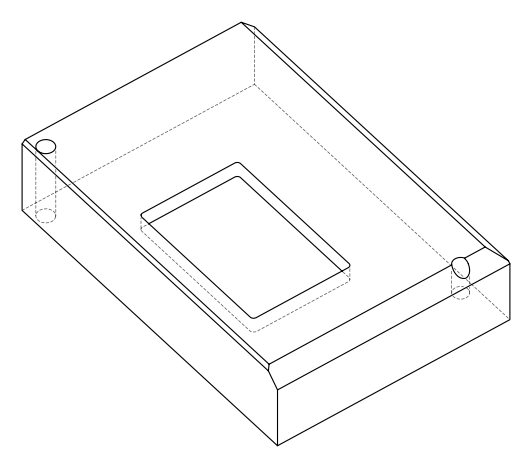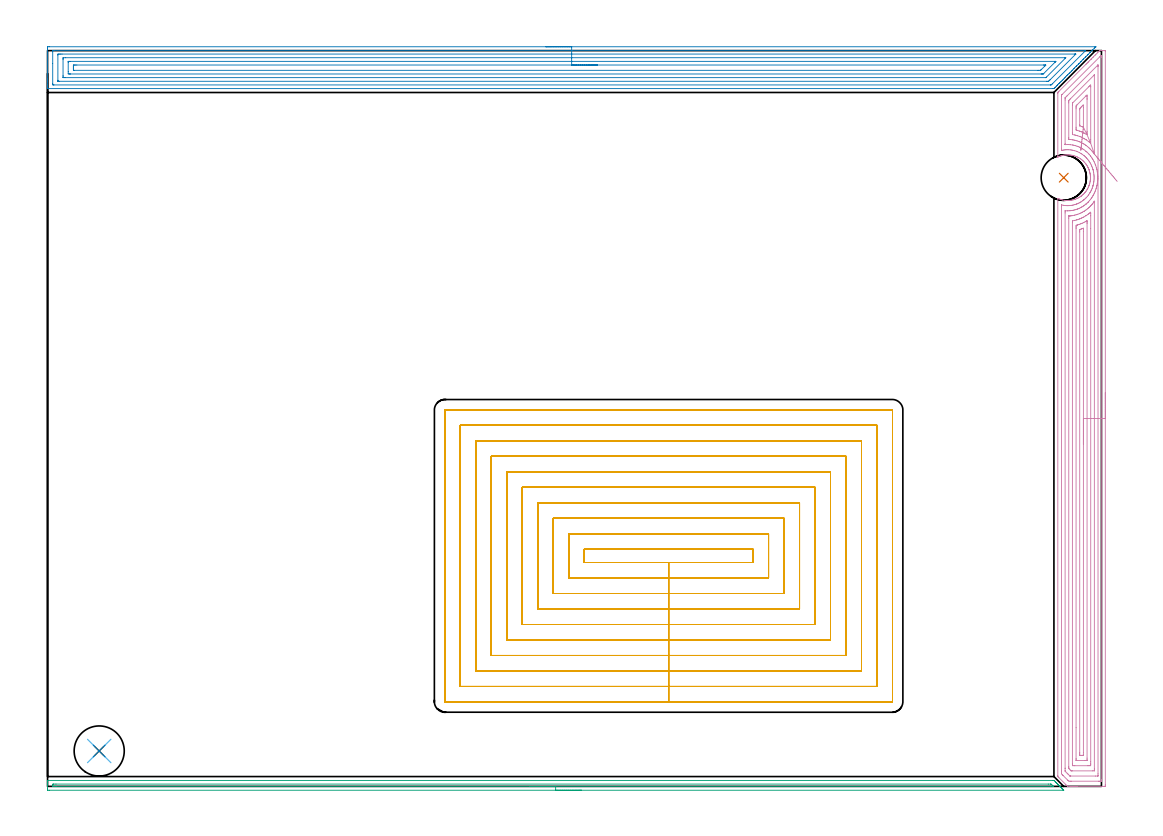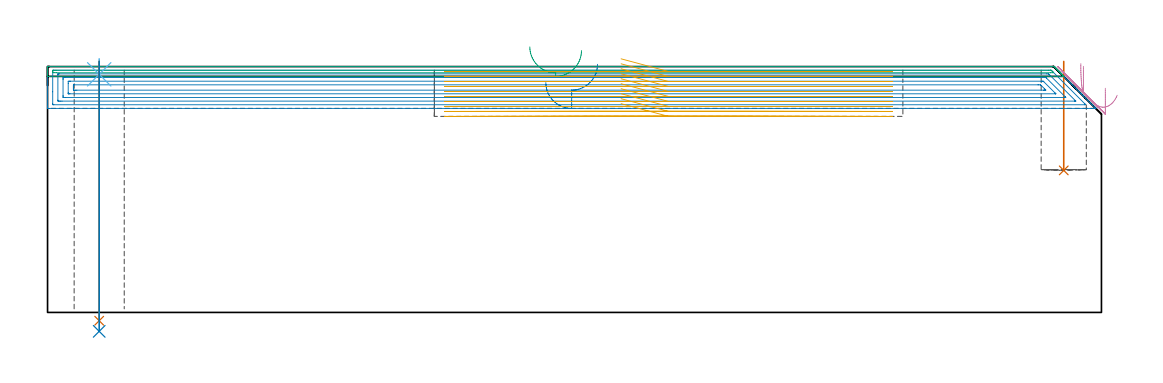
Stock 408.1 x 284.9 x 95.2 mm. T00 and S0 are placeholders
(PLAN: 8 operations, 5 tool changes, 115.8 min)
(1 INDEXABLE_INSERT_DRILL_BLIND_HOLE_FROM_SOLID | STEP1POCKET | NXT0302_006 | 0.17 min | 9605 mm3)
(2 AREA_MILL | FG_CHAMFER_SURFACE | UGT0205_001 | 19.41 min | 53518 mm3)
(3 AREA_MILL_1 | FG_CHAMFER_SURFACE_1 | UGT0205_001 | 6.42 min | 2856 mm3)
(4 AREA_MILL_2 | FG_CHAMFER_SURFACE_2 | UGT0205_001 | 15.56 min | 45507 mm3)
(5 MILL_RECTANGULAR_POCKET | POCKET_RECTANGULAR_STRAIGHT | NXT0201_009 | Follow Part, ap 2, ae 75% | 73.31 min | 423703 mm3)
(6 SPOT_DRILL | STEP1HOLE | NXT0321_9005460120000 | 0.05 min | 177 mm3)
(7 DRILL_THROUGH_HOLE_INTO_CENTER | STEP1HOLE | NXT0301_065 | 0.4 min | 6452 mm3)
(8 DRILL_TO_ENLARGE_THROUGH_HOLE | STEP1HOLE | UGT0301_261 | 0.42 min | 21475 mm3)
(TOOL NXT0302_006 | Index. Insert Drill 17.5mm [880-D1750L25-05] | D17.5 PA176 FL88 Z2)
(TOOL UGT0205_001 | Chamfer Mill 20 x 3 x 45 deg. | D20 FL50 Z2)
(TOOL NXT0201_009 | ENDMILL 8mm [2P460-0800-NA 1630] | D8 FL26 Z6)
(TOOL NXT0321_9005460120000 | NC Spot Drill, 142deg, 12mm, Carbide, Uncoated | D12 PA142 FL30 Z2)
(TOOL NXT0301_065 | Carbide Drill 9.4mm [860.1-0940-075A1-MM 2214] | D9.4 PA140 FL98 Z2)
(TOOL UGT0301_261 | Twist Drill 19.4 mm | D19.4 PA118 FL140 Z2)
(OP 1 INDEXABLE_INSERT_DRILL_BLIND_HOLE_FROM_SOLID)
G17 G21 G94 G90
T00 M6
G54
G17 G0 G90 X393.5 Y235.7 S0 M3
G43 Z105.2 H1
G94 G81 G98 Z55. F250. R97.2
G80
M5
M2
(OP 2 AREA_MILL)
G17 G21 G94 G90
T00 M6
G54
G17 G0 G90 X192.95 Y286.4 S1061 M3
G43 Z105.2 H0
Z89.
G94 G1 X192.988 Z88.128 F250.
X193.102 Z87.264
X193.291 Z86.412
X193.553 Z85.58
X193.887 Z84.774
X194.29 Z84.
X194.759 Z83.264
X195.29 Z82.572
X195.879 Z81.929
X196.522 Z81.34
X197.214 Z80.808
X197.95 Z80.34
X198.724 Z79.937
X199.53 Z79.603
X200.362 Z79.341
X201.214 Z79.152
X202.078 Z79.038
X202.95 Z79.
X405.651
X405.878 Y286.395 Z79.003
X405.882 Y286.394 Z79.005
X405.878 Y286.377 Z79.021
X405.553 Y286.053 Z79.347
X405.353 Y285.851 Z79.545
X404.687 Y285.187 Z80.213
X404.465 Y284.963 Z80.433
X403.805 Y284.305 Z81.095
X403.576 Y284.075 Z81.322
X402.931 Y283.431 Z81.969
X402.688 Y283.186 Z82.21
X402.057 Y282.557 Z82.842
X402.007 Y282.507 Z82.892
X401.8 Y282.298 Z83.098
X401.184 Y281.683 Z83.716
X401.114 Y281.613 Z83.786
X400.911 Y281.409 Z83.987
X400.31 Y280.809 Z84.59
X400.221 Y280.72 Z84.679
X400.023 Y280.521 Z84.875
X399.436 Y279.935 Z85.464
X399.327 Y279.827 Z85.572
X399.135 Y279.633 Z85.763
X398.562 Y279.061 Z86.338
X398.434 Y278.933 Z86.465
X398.246 Y278.744 Z86.652
X397.688 Y278.187 Z87.212
X397.358 Y277.856 Z87.54
X396.814 Y277.313 Z88.086
X396.469 Y276.967 Z88.429
X395.939 Y276.439 Z88.96
X395.581 Y276.079 Z89.317
X395.065 Y275.565 Z89.835
X394.692 Y275.191 Z90.206
X394.191 Y274.691 Z90.709
X393.804 Y274.302 Z91.094
X393.317 Y273.817 Z91.583
X392.916 Y273.414 Z91.983
X392.443 Y272.943 Z92.457
X392.027 Y272.525 Z92.871
X391.883 Y272.383 Z93.016
X391.585 Y272.085 Z93.315
X391.139 Y271.637 Z93.759
X390.99 Y271.489 Z93.91
X390.695 Y271.195 Z94.205
X390.25 Y270.749 Z94.648
X390.097 Y270.596 Z94.803
X389.77 Y270.27 Z95.129
X389.722 Y270.224 Z95.175
X389.7 Y270.207 Z95.193
X389.203 Y270.2 Z95.2
X0.171
X0.064 Y270.204 Z95.19
X0.005 Y270.235 Z95.156
X0.003 Y270.239 Z95.152
X0. Y270.619 Z94.78
Y270.958 Z94.441
Y271.637 Z93.758
Y272.865 Z92.532
Y273.414 Z91.981
Y274.028 Z91.368
Y285.577 Z79.82
X0.002 Y285.851 Z79.546
X0.008 Y286.392 Z79.006
X0.072 Y286.394 Z79.003
X0.617 Y286.4 Z79.
X202.95
Y284.986 Z80.414
X401.687 Y284.985 Z80.415
X401.71 Y284.984 Z80.416
X402.001 Y284.963 Z80.437
X401.86 Y284.813 Z80.587
X401.71 Y284.659 Z80.741
X389.203 Y272.153 Z93.247
X388.943 Y271.896 Z93.504
X388.675 Y271.637 Z93.763
X388.332 Y271.615 Z93.785
X388.31
X2.427
X2.404
X2.01 Y271.637 Z93.763
X2.001 Y272.037 Z93.363
X2. Y279.955 Z85.445
X2.001 Y284.475 Z80.925
X2.01 Y284.963 Z80.437
X2.382 Y284.985 Z80.415
X2.404
X202.95 Y284.986 Z80.414
Y283.572 Z81.828
X397.749 Y283.571 Z81.829
X397.904 Y283.569 Z81.831
X398.136 Y283.565 Z81.835
X398.147 Y283.555 Z81.845
X398.146 Y283.549 Z81.851
X398.136 Y283.536 Z81.864
X388.162 Y273.561 Z91.839
X388.013 Y273.414 Z91.986
X387.711 Y273.122 Z92.278
X387.606 Y273.035 Z92.365
X387.417 Y273.032 Z92.368
X386.91 Y273.029 Z92.371
X4.578
X4.191 Y273.03 Z92.37
X4.062 Y273.032 Z92.368
X4.023 Y273.035 Z92.365
X4.01 Y273.099 Z92.301
X4.004 Y273.224 Z92.176
X4.001 Y273.414 Z91.986
Y283.186 Z82.214
X4.002 Y283.374 Z82.026
X4.01 Y283.558 Z81.842
X4.191 Y283.564 Z81.836
X4.698 Y283.57 Z81.83
X5.084 Y283.571 Z81.829
X5.59 Y283.572 Z81.828
X202.95
Y282.157 Z83.243
X393.812
X394.23 Y282.152 Z83.248
X394.29 Y282.15 Z83.25
X394.26 Y282.116 Z83.284
X394.201 Y282.052 Z83.348
X394.129 Y281.978 Z83.422
X394.061 Y281.909 Z83.491
X386.797 Y274.646 Z90.754
X386.686 Y274.537 Z90.863
X386.61 Y274.466 Z90.934
X386.588 Y274.449 Z90.951
X386.57 Y274.447 Z90.953
X386.523 Y274.444 Z90.956
X386.382 Y274.443 Z90.957
X6.729
X6.086 Y274.448 Z90.952
X6.016 Y274.449 Z90.951
X6.01 Y274.541 Z90.859
X6.004 Y274.75 Z90.65
X6. Y275.168 Z90.232
Y281.409 Z83.991
X6.005 Y281.842 Z83.558
X6.01 Y282.058 Z83.342
X6.02 Y282.151 Z83.249
X6.123 Y282.153 Z83.247
X6.87 Y282.157 Z83.243
X7.012
X202.95
Y280.743 Z84.657
X390.32
X390.384 Y280.742 Z84.658
X390.422 Y280.74 Z84.66
X390.428 Y280.739 Z84.661
X390.404 Y280.711 Z84.689
X390.284 Y280.584 Z84.816
X390.223 Y280.521 Z84.879
X390.16 Y280.458 Z84.942
X385.78 Y276.079 Z89.321
X385.705 Y276.005 Z89.395
X385.63 Y275.935 Z89.465
X385.542 Y275.864 Z89.536
X385.462 Y275.862 Z89.538
X385.295 Y275.859 Z89.541
X384.96 Y275.857 Z89.543
X384.737
X8.88
X8.657 Y275.858 Z89.542
X8.434 Y275.861 Z89.539
X8.01 Y275.868 Z89.532
X8.007 Y276.079 Z89.321
X8.001 Y276.732 Z88.668
X8. Y280.286 Z85.114
X8.002 Y280.521 Z84.879
X8.006 Y280.684 Z84.716
X8.01 Y280.724 Z84.676
X8.015 Y280.736 Z84.664
X8.062 Y280.738 Z84.662
X8.21 Y280.741 Z84.659
X8.434 Y280.743 Z84.657
X8.657
X202.95
Y279.329 Z86.071
X385.63
X385.936 Y279.328 Z86.072
X386.245 Y279.325 Z86.075
X386.523 Y279.322 Z86.078
X386.53 Y279.29 Z86.11
X386.523 Y279.275 Z86.125
X386.259 Y279.007 Z86.393
X385.997 Y278.744 Z86.656
X384.923 Y277.671 Z87.729
X384.737 Y277.487 Z87.913
X384.556 Y277.316 Z88.084
X384.503 Y277.278 Z88.122
X384.426 Y277.276 Z88.124
X383.843 Y277.272 Z88.128
X383.538 Y277.271 Z88.129
X10.444 Y277.272 Z88.128
X10.137 Y277.273 Z88.127
X10.056 Y277.275 Z88.125
X10.021 Y277.278 Z88.122
X10.01 Y277.292 Z88.108
X10.004 Y277.405 Z87.995
X10.001 Y277.856 Z87.544
X10. Y278.297 Z87.103
X10.002 Y278.744 Z86.656
X10.005 Y279.18 Z86.22
X10.013 Y279.322 Z86.078
X10.15 Y279.324 Z86.076
X10.444 Y279.327 Z86.073
X10.749 Y279.329 Z86.071
X11.337
X202.95
X203.822 Z86.109
X204.687 Z86.223
X205.538 Z86.412
X206.37 Z86.674
X207.176 Z87.008
X207.95 Z87.411
X208.686 Z87.88
X209.378 Z88.411
X210.021 Z89.
X210.61 Z89.643
X211.142 Z90.335
X211.61 Z91.071
X212.013 Z91.845
X212.347 Z92.651
X212.609 Z93.483
X212.798 Z94.335
X212.912 Z95.2
X212.95 Z96.071
G0 Z105.2
M5
M2
(OP 3 AREA_MILL_1)
G17 G21 G94 G90
T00 M6
G54
G17 G0 G90 X206.75 Y-1.5 S1061 M3
G43 Z105.2 H0
Z101.4
G94 G1 X206.712 Z100.528 F250.
X206.598 Z99.664
X206.409 Z98.812
X206.147 Z97.98
X205.813 Z97.174
X205.41 Z96.4
X204.942 Z95.664
X204.411 Z94.972
X203.821 Z94.329
X203.178 Z93.74
X202.486 Z93.209
X201.75 Z92.74
X200.976 Z92.337
X200.17 Z92.003
X199.338 Z91.741
X198.487 Z91.552
X197.622 Z91.438
X196.75 Z91.4
X0.621 Y-1.499 Z91.401
X0.06 Y-1.493 Z91.403
X0.008 Y-1.491 Z91.405
X0. Y-0.934 Z91.96
Y0.499 Z93.395
Y0.845 Z93.74
Y1.537 Z94.436
Y1.86 Z94.76
X0.008 Y2.255 Z95.147
X0.01 Y2.297 Z95.188
X0.174 Y2.3 Z95.2
X389.305
X389.704 Y2.294 Z95.192
X389.773 Y2.227 Z95.126
X389.822 Y2.179 Z95.077
X390.199 Y1.802 Z94.7
X390.267 Y1.734 Z94.631
X390.332 Y1.668 Z94.567
X390.497 Y1.504 Z94.403
X390.564 Y1.438 Z94.334
X390.628 Y1.373 Z94.272
X390.795 Y1.206 Z94.105
X390.86 Y1.141 Z94.038
X390.923 Y1.077 Z93.976
X391.092 Y0.908 Z93.807
X391.157 Y0.845 Z93.741
X391.218 Y0.782 Z93.681
X391.39 Y0.61 Z93.509
X391.453 Y0.548 Z93.445
X391.514 Y0.487 Z93.386
X391.688 Y0.312 Z93.211
X391.75 Y0.252 Z93.148
X391.809 Y0.192 Z93.091
X391.986 Y0.014 Z92.913
X392.046 Y-0.045 Z92.852
X392.104 Y-0.104 Z92.795
X392.284 Y-0.283 Z92.616
X392.343 Y-0.341 Z92.555
X392.399 Y-0.399 Z92.5
X392.582 Y-0.581 Z92.318
X392.639 Y-0.638 Z92.259
X392.695 Y-0.694 Z92.205
X392.88 Y-0.879 Z92.02
X392.936 Y-0.934 Z91.962
X393.096 Y-1.096 Z91.803
X393.177 Y-1.177 Z91.723
X393.38 Y-1.379 Z91.519
X393.475 Y-1.478 Z91.42
X393.483 Y-1.494 Z91.403
X393.475 Y-1.499 Z91.399
X393.258 Y-1.5 Z91.4
X196.75
Y-0.086 Z92.814
X3.342
X2.446 Y-0.083 Z92.817
X2.408 Y-0.081 Z92.819
X2.01 Y-0.045 Z92.855
X2.005 Y0.356 Z93.256
X2.01 Y0.845 Z93.745
X2.371 Y0.881 Z93.781
X2.408 Y0.883 Z93.783
X3.26 Y0.886 Z93.786
X387.518
X388.374 Y0.882 Z93.782
X388.412 Y0.88 Z93.78
X388.693 Y0.845 Z93.745
X389.305 Y0.239 Z93.139
X389.583 Y-0.045 Z92.855
X389.34 Y-0.08 Z92.82
X389.305 Y-0.082 Z92.818
X388.453 Y-0.086 Z92.814
X388.412
X196.75
X195.879 Z92.852
X195.014 Z92.966
X194.162 Z93.155
X193.33 Z93.417
X192.524 Z93.751
X191.75 Z94.154
X191.014 Z94.623
X190.322 Z95.154
X189.679 Z95.743
X189.09 Z96.386
X188.559 Z97.078
X188.09 Z97.814
X187.687 Z98.588
X187.353 Z99.394
X187.091 Z100.226
X186.902 Z101.078
X186.788 Z101.943
X186.75 Z102.814
G0 Z105.2
M5
M2
(OP 4 AREA_MILL_2)
G17 G21 G94 G90
T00 M6
G54
G17 G0 G90 X409.6 Y152.45 S1061 M3
G43 Z105.2 H0
Z86.8
G94 G1 Y152.412 Z85.928 F250.
Y152.298 Z85.064
Y152.109 Z84.212
Y151.847 Z83.38
Y151.513 Z82.574
Y151.11 Z81.8
Y150.642 Z81.064
Y150.11 Z80.372
Y149.521 Z79.729
Y148.878 Z79.14
Y148.186 Z78.608
Y147.45 Z78.14
Y146.676 Z77.737
Y145.87 Z77.403
Y145.038 Z77.141
Y144.186 Z76.952
Y143.322 Z76.838
Y142.45 Z76.8
X409.599 Y0.601 Z76.801
X409.596 Y0.186 Z76.802
X409.592 Y0.01 Z76.806
X409.187 Y0.005 Z77.21
X408.595 Y0. Z77.802
X398.643 Z87.752
X398.069 Z88.328
X397.764 Z88.633
X397.19 Z89.206
X396.885 Z89.51
X396.275 Z90.124
X396.006 Z90.393
X395.001 Z91.397
X394.993 Y0.006 Z91.405
X394.666 Y0.334 Z91.734
X394.249 Y0.749 Z92.147
X391.595 Y3.405 Z94.804
X391.516 Y3.484 Z94.884
X391.257 Y3.743 Z95.142
X391.207 Y3.799 Z95.192
X391.2 Y4.169 Z95.2
Y227.649
X391.205 Y227.694 Z95.193
X391.258 Y227.68 Z95.141
X391.752 Y227.476 Z94.648
X392.201 Y227.313 Z94.199
X392.646 Y227.177 Z93.754
X393.095 Y227.067 Z93.305
X393.716 Y226.946 Z92.684
X393.988 Y226.913 Z92.412
X394.434 Y226.875 Z91.966
X394.881 Y226.858 Z91.519
X395.328 Y226.864 Z91.072
X395.774 Y226.893 Z90.626
X396.284 Y226.946 Z90.116
X396.667 Y227.016 Z89.733
X397.115 Y227.115 Z89.285
X397.437 Y227.203 Z88.963
X397.56 Y227.236 Z88.84
X398.008 Y227.385 Z88.39
X398.452 Y227.562 Z87.945
X398.643 Y227.649 Z87.753
X399.061 Y227.84 Z87.337
X399.346 Y227.998 Z87.053
X399.796 Y228.274 Z86.6
X399.961 Y228.386 Z86.434
X400.174 Y228.529 Z86.226
X400.24 Y228.573 Z86.16
X400.4 Y228.694 Z85.999
X400.454 Y228.734 Z85.945
X400.797 Y229.023 Z85.6
X401.133 Y229.326 Z85.267
X401.434 Y229.628 Z84.965
X401.656 Y229.879 Z84.743
X401.736 Y229.97 Z84.663
X402.026 Y230.323 Z84.374
X402.173 Y230.523 Z84.227
X402.338 Y230.771 Z84.061
X402.466 Y230.965 Z83.933
X402.618 Y231.217 Z83.781
X402.739 Y231.417 Z83.661
X402.919 Y231.756 Z83.48
X403.166 Y232.311 Z83.232
X403.258 Y232.555 Z83.136
X403.329 Y232.734 Z83.07
X403.337 Y232.756 Z83.062
X403.36 Y232.826 Z83.039
X403.415 Y233.001 Z82.978
X403.483 Y233.205 Z82.913
X403.548 Y233.445 Z82.852
X403.603 Y233.651 Z82.797
X403.697 Y234.099 Z82.7
X403.735 Y234.34 Z82.659
X403.76 Y234.493 Z82.636
X403.794 Y234.75 Z82.604
X403.811 Y234.888 Z82.587
X403.818 Y234.993 Z82.579
X403.824 Y235.197 Z82.566
X403.826 Y235.232 Z82.564
X403.836 Y235.44 Z82.557
X403.837 Y235.456
X403.834 Y235.612 Z82.55
X403.835 Y235.693 Z82.553
Y235.765 Z82.554
Y235.887
X403.83 Y235.986 Z82.556
X403.827 Y236.076 Z82.562
X403.824 Y236.124 Z82.564
X403.822 Y236.166 Z82.565
X403.814 Y236.443 Z82.583
X403.811 Y236.511 Z82.586
X403.79 Y236.687 Z82.608
X403.778 Y236.782 Z82.62
X403.739 Y237.016 Z82.654
X403.708 Y237.23 Z82.69
X403.696 Y237.293 Z82.703
X403.619 Y237.676 Z82.78
X403.504 Y238.124 Z82.895
X403.365 Y238.57 Z83.033
X403.329 Y238.664 Z83.069
X403.276 Y238.8 Z83.118
X403.207 Y238.987 Z83.191
X403.194 Y239.019 Z83.203
X403.096 Y239.246 Z83.299
X403.036 Y239.389 Z83.361
X403.005 Y239.464 Z83.394
X402.919 Y239.646 Z83.481
X402.894 Y239.692 Z83.506
X402.725 Y240.005 Z83.674
X402.647 Y240.138 Z83.751
X402.519 Y240.358 Z83.879
X402.279 Y240.722 Z84.12
X402.157 Y240.892 Z84.241
X402.026 Y241.078 Z84.373
X401.887 Y241.252 Z84.513
X401.518 Y241.672 Z84.882
X401.28 Y241.923 Z85.12
X401.132 Y242.077 Z85.267
X401.059 Y242.146 Z85.34
X400.655 Y242.495 Z85.744
X400.4 Y242.698 Z85.998
X400.24 Y242.826 Z86.16
X399.939 Y243.041 Z86.46
X399.346 Y243.397 Z87.053
X398.902 Y243.634 Z87.495
X398.643 Y243.754 Z87.753
X398.452 Y243.844 Z87.945
X398.234 Y243.935 Z88.164
X397.56 Y244.16 Z88.84
X397.115 Y244.285 Z89.285
X396.667 Y244.383 Z89.733
X396.221 Y244.457 Z90.179
X395.774 Y244.508 Z90.626
X395.328 Y244.536 Z91.072
X394.881 Y244.542 Z91.519
X394.434 Y244.525 Z91.966
X393.988 Y244.486 Z92.412
X393.54 Y244.422 Z92.86
X393.095 Y244.335 Z93.305
X392.646 Y244.223 Z93.754
X392.201 Y244.087 Z94.199
X391.766 Y243.935 Z94.634
X391.228 Y243.707 Z95.172
X391.211 Y243.701 Z95.188
X391.204 Y243.703 Z95.196
X391.2 Y243.707 Z95.2
Y268.24
X391.199 Y268.695 Z95.184
X391.351 Y268.853 Z95.045
X391.513 Y269.014 Z94.885
X391.613 Y269.113 Z94.787
X402.157 Y279.659 Z84.239
X402.487 Y279.987 Z83.913
X402.717 Y280.217 Z83.683
X402.932 Y280.433 Z83.466
X403.036 Y280.538 Z83.36
X403.475 Y280.976 Z82.924
X403.915 Y281.417 Z82.481
X404.122 Y281.623 Z82.277
X404.168 Y281.668 Z82.232
X404.794 Y282.295 Z81.603
X405.009 Y282.509 Z81.391
X405.672 Y283.174 Z80.724
X405.85 Y283.35 Z80.55
X405.907 Y283.407 Z80.493
X406.551 Y284.052 Z79.846
X406.69 Y284.19 Z79.709
X407.055 Y284.555 Z79.345
X407.247 Y284.745 Z79.153
X407.401 Y284.89 Z78.998
X407.43 Y284.893 Z78.969
X408.04 Y284.9 Z78.359
X408.577 Z77.823
X409.187 Z77.208
X409.492 Z76.905
X409.591 Y284.897 Z76.805
X409.597 Y284.745 Z76.803
X409.6 Y284.535 Z76.8
Y142.45
X408.186 Z78.214
X408.185 Y2.511 Z78.215
X408.184 Y2.385 Z78.216
X408.179 Y2.011 Z78.221
X407.806 Y2.003 Z78.594
X407.43 Y2.001 Z78.97
X406.93 Y2. Z79.47
X396.385 Y2.001 Z90.015
X396.006 Y2.004 Z90.394
X395.497 Y2.01 Z90.903
X395.128 Y2.33 Z91.272
X395.067 Y2.385 Z91.333
X393.28 Y4.169 Z93.12
X393.187 Y4.264 Z93.213
X392.993 Y4.462 Z93.407
X392.621 Y4.847 Z93.779
X392.618 Y4.934 Z93.782
X392.616 Y5.062 Z93.784
X392.614 Y5.829 Z93.786
Y5.954
X392.615 Y224.526 Z93.785
X392.617 Y224.91 Z93.783
X392.62 Y225.101 Z93.78
X392.621 Y225.139 Z93.779
X392.68 Y225.13 Z93.72
X392.794 Y225.112 Z93.606
X393.37 Y225.005 Z93.03
X393.85 Y224.932 Z92.55
X394.249 Y224.897 Z92.151
X394.789 Y224.87 Z91.611
X395.128 Y224.871 Z91.272
X395.646 Y224.892 Z90.754
X396.006 Y224.921 Z90.394
X396.448 Y224.97 Z89.952
X396.885 Y225.05 Z89.515
X397.184 Y225.115 Z89.216
X397.764 Y225.261 Z88.636
X397.885 Y225.295 Z88.515
X398.27 Y225.418 Z88.13
X398.541 Y225.522 Z87.859
X398.643 Y225.564 Z87.757
X399.155 Y225.791 Z87.245
X399.521 Y225.959 Z86.879
X399.746 Y226.082 Z86.654
X400.148 Y226.31 Z86.252
X400.304 Y226.408 Z86.096
X400.4 Y226.471 Z86.
X400.83 Y226.766 Z85.57
X401.279 Y227.105 Z85.121
X401.333 Y227.148 Z85.067
X401.398 Y227.203 Z85.002
X401.799 Y227.566 Z84.601
X402.157 Y227.908 Z84.243
X402.25 Y228.001 Z84.15
X402.338 Y228.095 Z84.062
X402.664 Y228.473 Z83.736
X403.036 Y228.925 Z83.364
X403.063 Y228.96 Z83.337
X403.082 Y228.987 Z83.318
X403.418 Y229.491 Z82.982
X403.667 Y229.879 Z82.733
X403.726 Y229.975 Z82.674
X403.761 Y230.035 Z82.639
X403.915 Y230.311 Z82.485
X404.071 Y230.613 Z82.329
X404.145 Y230.771 Z82.255
X404.346 Y231.225 Z82.054
X404.524 Y231.663 Z81.876
X404.568 Y231.778 Z81.832
X404.598 Y231.862 Z81.802
X404.794 Y232.452 Z81.606
X404.816 Y232.532 Z81.584
X404.822 Y232.555 Z81.578
X404.987 Y233.251 Z81.413
X405.029 Y233.447 Z81.371
X405.127 Y234.002 Z81.273
X405.172 Y234.34 Z81.228
X405.22 Y234.799 Z81.18
X405.24 Y235.232 Z81.16
X405.249 Y235.661 Z81.151
X405.241 Y236.124 Z81.159
X405.219 Y236.584 Z81.181
X405.178 Y237.016 Z81.222
X405.092 Y237.605 Z81.308
X405.036 Y237.908 Z81.364
X404.965 Y238.261 Z81.435
X404.849 Y238.744 Z81.551
X404.834 Y238.8 Z81.566
X404.794 Y238.941 Z81.606
X404.608 Y239.506 Z81.792
X404.539 Y239.692 Z81.861
X404.374 Y240.119 Z82.026
X404.169 Y240.585 Z82.231
X403.915 Y241.082 Z82.485
X403.692 Y241.477 Z82.708
X403.309 Y242.092 Z83.091
X403.111 Y242.369 Z83.289
X403.036 Y242.467 Z83.364
X402.684 Y242.9 Z83.716
X402.367 Y243.261 Z84.033
X402.157 Y243.481 Z84.243
X401.828 Y243.814 Z84.572
X401.443 Y244.153 Z84.957
X401.279 Y244.285 Z85.121
X400.713 Y244.727 Z85.687
X400.4 Y244.929 Z86.
X400.215 Y245.045 Z86.185
X399.521 Y245.431 Z86.879
X398.793 Y245.785 Z87.607
X398.643 Y245.843 Z87.757
X398.389 Y245.937 Z88.011
X397.764 Y246.132 Z88.636
X397.493 Y246.213 Z88.907
X396.885 Y246.349 Z89.515
X396.48 Y246.418 Z89.92
X396.006 Y246.478 Z90.394
X395.43 Y246.522 Z90.97
X395.128 Y246.529 Z91.272
X394.553 Y246.521 Z91.847
X394.249 Y246.503 Z92.151
X393.743 Y246.451 Z92.657
X393.37 Y246.398 Z93.03
X392.986 Y246.328 Z93.414
X392.66 Y246.265 Z93.74
X392.627 Y246.259 Z93.773
X392.621 Y246.305 Z93.779
X392.618 Y246.438 Z93.782
X392.615 Y246.704 Z93.785
X392.614 Y267.349 Z93.786
X392.616 Y267.54 Z93.784
X392.619 Y267.636 Z93.781
X392.621 Y267.656 Z93.779
X392.632 Y267.672 Z93.768
X392.661 Y267.706 Z93.739
X392.839 Y267.888 Z93.561
X407.464 Y282.515 Z78.936
X407.716 Y282.762 Z78.684
X407.804 Y282.846 Z78.596
X407.847 Y282.886 Z78.553
X407.934 Y282.894 Z78.466
X408.109 Y282.898 Z78.291
X408.136 Y282.897 Z78.264
X408.164 Y282.892 Z78.236
X408.179 Y282.887 Z78.221
X408.18 Y282.866 Z78.22
X408.185 Y282.64 Z78.215
X408.186 Y282.515 Z78.214
Y282.417
Y142.45
X406.772 Z79.628
X406.771 Y4.838 Z79.629
X406.769 Y4.169 Z79.631
X406.767 Y4.058 Z79.633
X406.764 Y4.011 Z79.636
X406.713 Y4.005 Z79.687
X406.551 Y4.002 Z79.849
X405.839 Y4. Z80.561
X396.173 Z90.227
X396.006 Y4.003 Z90.394
X395.951 Y4.006 Z90.449
X395.908 Y4.01 Z90.492
X395.873 Y4.039 Z90.527
X395.733 Y4.169 Z90.667
X395.128 Y4.772 Z91.272
X394.838 Y5.062 Z91.562
X394.249 Y5.656 Z92.151
X394.103 Y5.809 Z92.297
X394.035 Y5.884 Z92.365
X394.033 Y5.954 Z92.367
X394.031 Y6.176 Z92.369
X394.029 Y6.846 Z92.371
X394.028 Y7.07 Z92.372
X394.029 Y222.073 Z92.371
X394.034 Y222.742 Z92.366
X394.035 Y222.852 Z92.365
X394.045 Y222.892 Z92.355
X394.1 Y222.894 Z92.3
X394.249 Y222.889 Z92.151
X395.006 Y222.865 Z91.394
X395.128 Y222.868 Z91.272
X395.85 Y222.901 Z90.55
X396.006 Y222.915 Z90.394
X396.642 Y222.988 Z89.758
X396.885 Y223.033 Z89.515
X397.378 Y223.134 Z89.022
X397.764 Y223.231 Z88.636
X398.079 Y223.315 Z88.321
X398.643 Y223.494 Z87.757
X398.746 Y223.529 Z87.654
X399.023 Y223.634 Z87.377
X399.372 Y223.785 Z87.028
X399.521 Y223.853 Z86.879
X399.976 Y224.065 Z86.424
X400.4 Y224.297 Z86.
X400.545 Y224.379 Z85.855
X400.791 Y224.526 Z85.609
X401.088 Y224.72 Z85.312
X401.279 Y224.851 Z85.121
X401.606 Y225.086 Z84.794
X402.043 Y225.418 Z84.357
X402.106 Y225.471 Z84.294
X402.157 Y225.516 Z84.243
X402.571 Y225.891 Z83.829
X403.015 Y226.31 Z83.385
X403.026 Y226.321 Z83.374
X403.036 Y226.332 Z83.364
X403.442 Y226.791 Z82.958
X403.793 Y227.203 Z82.607
X403.848 Y227.271 Z82.552
X403.915 Y227.359 Z82.485
X404.22 Y227.785 Z82.18
X404.432 Y228.095 Z81.968
X404.575 Y228.316 Z81.825
X404.794 Y228.667 Z81.606
X404.911 Y228.868 Z81.489
X404.977 Y228.987 Z81.423
X405.22 Y229.446 Z81.18
X405.42 Y229.879 Z80.98
X405.498 Y230.056 Z80.902
X405.672 Y230.466 Z80.728
X405.758 Y230.684 Z80.642
X405.789 Y230.771 Z80.611
X405.984 Y231.346 Z80.416
X406.087 Y231.663 Z80.313
X406.185 Y232.035 Z80.215
X406.314 Y232.555 Z80.086
X406.358 Y232.751 Z80.042
X406.492 Y233.447 Z79.908
X406.5 Y233.499 Z79.9
X406.551 Y233.837 Z79.849
X406.602 Y234.288 Z79.798
X406.607 Y234.34 Z79.793
X406.631 Y234.674 Z79.769
X406.656 Y235.125 Z79.744
X406.659 Y235.232 Z79.741
X406.662 Y235.496 Z79.738
X406.661 Y236.012 Z79.739
X406.658 Y236.124 Z79.742
X406.64 Y236.497 Z79.76
X406.615 Y236.951 Z79.785
X406.609 Y237.016 Z79.791
X406.551 Y237.55 Z79.849
X406.498 Y237.908 Z79.902
X406.487 Y237.973 Z79.913
X406.326 Y238.8 Z80.074
X406.256 Y239.1 Z80.144
X406.098 Y239.692 Z80.302
X405.886 Y240.367 Z80.514
X405.806 Y240.585 Z80.594
X405.672 Y240.931 Z80.728
X405.44 Y241.477 Z80.96
X405.236 Y241.92 Z81.164
X404.998 Y242.369 Z81.402
X404.794 Y242.731 Z81.606
X404.459 Y243.261 Z81.941
X404.241 Y243.59 Z82.159
X403.915 Y244.038 Z82.485
X403.825 Y244.153 Z82.575
X403.304 Y244.773 Z83.096
X403.05 Y245.045 Z83.35
X403.036 Y245.059 Z83.364
X402.508 Y245.582 Z83.892
X402.157 Y245.882 Z84.243
X402.09 Y245.937 Z84.31
X401.279 Y246.552 Z85.121
X400.854 Y246.829 Z85.546
X400.4 Y247.087 Z86.
X399.842 Y247.396 Z86.558
X399.521 Y247.547 Z86.879
X399.144 Y247.722 Z87.256
X398.643 Y247.898 Z87.757
X398.109 Y248.072 Z88.291
X397.764 Y248.171 Z88.636
X397.184 Y248.31 Z89.216
X396.885 Y248.364 Z89.515
X396.144 Y248.474 Z90.256
X396.006 Y248.485 Z90.394
X395.205 Y248.535 Z91.195
X395.128 Y248.537 Z91.272
X395.052 Y248.536 Z91.348
X394.249 Y248.51 Z92.151
X394.144 Y248.507 Z92.256
X394.06 Y248.506 Z92.34
X394.034 Y248.507 Z92.366
X394.032 Y248.514 Z92.368
X394.03 Y248.539 Z92.37
X394.029 Y248.614 Z92.371
X394.028 Y248.838 Z92.372
X394.029 Y265.788 Z92.371
X394.031 Y266.456 Z92.369
X394.033 Y266.568 Z92.367
X394.035 Y266.62 Z92.365
X394.06 Y266.649 Z92.34
X394.249 Y266.846 Z92.151
X394.497 Y267.097 Z91.903
X394.748 Y267.349 Z91.652
X406.551 Y279.151 Z79.849
X406.652 Y279.25 Z79.748
X406.72 Y279.313 Z79.68
X406.764 Y279.352 Z79.636
X406.766 Y279.319 Z79.634
X406.769 Y279.17 Z79.631
X406.771 Y278.946 Z79.629
Y278.722
X406.772 Y142.45 Z79.628
X405.357 Z81.043
Y6.846
X405.355 Y6.276 Z81.045
X405.352 Y6.083 Z81.048
X405.351 Y6.021 Z81.049
X405.313 Y6.01 Z81.087
X404.748 Y6. Z81.652
X396.839 Z89.561
X396.423 Y6.006 Z89.977
X396.372 Y6.01 Z90.028
X396.345 Y6.015 Z90.055
X396.304 Y6.053 Z90.096
X396.172 Y6.18 Z90.228
X396.006 Y6.344 Z90.394
X395.514 Y6.846 Z90.886
X395.45 Y6.922 Z90.95
X395.447 Y6.989 Z90.953
X395.445 Y7.132 Z90.955
X395.443 Y7.418 Z90.957
Y7.738
Y220.065
X395.445 Y220.636 Z90.955
X395.448 Y220.828 Z90.952
X395.449 Y220.856 Z90.951
X395.46 Y220.866 Z90.94
X395.507 Y220.872 Z90.893
X395.604 Y220.881 Z90.796
X396.006 Y220.907 Z90.394
X396.053 Y220.91 Z90.347
X396.506 Y220.958 Z89.894
X396.843 Y221.001 Z89.557
X396.885 Y221.008 Z89.515
X397.574 Y221.15 Z88.826
X397.764 Y221.197 Z88.636
X398.274 Y221.332 Z88.126
X398.643 Y221.445 Z87.757
X398.944 Y221.543 Z87.456
X399.521 Y221.76 Z86.879
X399.585 Y221.785 Z86.815
X399.736 Y221.85 Z86.664
X400.194 Y222.059 Z86.206
X400.4 Y222.158 Z86.
X400.776 Y222.361 Z85.624
X401.279 Y222.646 Z85.121
X401.338 Y222.681 Z85.062
X401.436 Y222.742 Z84.964
X401.869 Y223.035 Z84.531
X402.157 Y223.238 Z84.243
X402.383 Y223.405 Z84.017
X402.677 Y223.634 Z83.723
X403.036 Y223.943 Z83.364
X403.343 Y224.215 Z83.057
X403.674 Y224.526 Z82.726
X403.795 Y224.648 Z82.605
X403.915 Y224.773 Z82.485
X404.218 Y225.11 Z82.182
X404.49 Y225.418 Z81.91
X404.629 Y225.586 Z81.771
X404.794 Y225.792 Z81.606
X405.016 Y226.084 Z81.384
X405.185 Y226.31 Z81.215
X405.31 Y226.486 Z81.09
X405.348 Y226.535 Z81.052
X405.352 Y226.536 Z81.048
X405.354 Y226.533 Z81.046
X405.356 Y226.5 Z81.044
X405.357 Y226.416 Z81.043
Y226.31
Y142.45
X403.943 Z82.457
Y9.522
X403.942 Y8.63 Z82.458
Y8.603
X403.915 Y8.01 Z82.485
X403.653 Y8.004 Z82.747
X403.036 Y8.001 Z83.364
X402.778 Y8. Z83.622
X397.764 Y8.001 Z88.636
X397.504 Y8.002 Z88.896
X396.885 Y8.01 Z89.515
X396.858 Y8.63 Z89.542
Y8.658
Y218.281
Y218.309
X396.885 Y218.986 Z89.515
X397.817 Y219.173 Z88.583
X398.473 Y219.346 Z87.927
X398.643 Y219.396 Z87.757
X399.144 Y219.556 Z87.256
X399.521 Y219.693 Z86.879
X399.787 Y219.795 Z86.613
X400.4 Y220.049 Z86.
X400.438 Y220.065 Z85.962
X401.005 Y220.344 Z85.395
X401.279 Y220.492 Z85.121
X402.077 Y220.958 Z84.323
X402.126 Y220.989 Z84.274
X402.157 Y221.01 Z84.243
X402.649 Y221.351 Z83.751
X403.036 Y221.63 Z83.364
X403.161 Y221.723 Z83.239
X403.323 Y221.85 Z83.077
X403.65 Y222.119 Z82.75
X403.915 Y222.338 Z82.485
X403.941 Y221.85 Z82.459
X403.942 Y221.822 Z82.458
X403.943 Y220.958 Z82.457
Y216.051
Y142.45
X402.529 Z83.871
Y10.93
X402.527 Y10.414 Z83.873
X402.524 Y10.042 Z83.876
X402.522 Y10.018 Z83.878
X402.512 Y10.01 Z83.888
X402.463 Y10.006 Z83.937
X402.361 Y10.002 Z84.039
X402.157 Y10.001 Z84.243
X401.687 Y10. Z84.713
X398.507 Y10.001 Z87.893
X398.398 Y10.003 Z88.002
X398.325 Y10.006 Z88.075
X398.287 Y10.01 Z88.113
X398.278 Y10.039 Z88.122
X398.274 Y10.414 Z88.126
X398.272 Y10.791 Z88.128
X398.271 Y22.724 Z88.129
Y215.982
X398.272 Y216.497 Z88.128
X398.274 Y216.871 Z88.126
X398.278 Y217.243 Z88.122
X398.643 Y217.35 Z87.757
X398.673 Y217.359 Z87.727
X398.785 Y217.389 Z87.615
X399.347 Y217.566 Z87.053
X399.521 Y217.627 Z86.879
X399.993 Y217.802 Z86.407
X400.4 Y217.965 Z86.
X400.62 Y218.058 Z85.78
X401.124 Y218.281 Z85.276
X401.229 Y218.332 Z85.171
X401.279 Y218.357 Z85.121
X401.807 Y218.637 Z84.593
X402.157 Y218.833 Z84.243
X402.375 Y218.953 Z84.025
X402.522 Y219.024 Z83.878
X402.525 Y218.918 Z83.875
X402.527 Y218.798 Z83.873
X402.529 Y218.281 Z83.871
Y217.904
Y142.45
X401.115 Z85.285
Y13.091
X401.113 Y12.367 Z85.287
X401.111 Y12.199 Z85.289
X401.108 Y12.027 Z85.292
X400.791 Y12.01 Z85.609
X400.594 Y12.002 Z85.806
X400.4 Y12.001 Z86.
X399.713 Y12.004 Z86.687
X399.702 Y12.01 Z86.698
X399.692 Y12.025 Z86.708
X399.69 Y12.199 Z86.71
X399.686 Y12.924 Z86.714
X399.685 Y13.091 Z86.715
X399.686 Y214.713 Z86.714
X399.69 Y215.434 Z86.71
X399.692 Y215.605 Z86.708
X400.204 Y215.804 Z86.196
X400.4 Y215.881 Z86.
X400.836 Y216.055 Z85.564
X401.104 Y216.162 Z85.296
X401.112 Y215.774 Z85.288
X401.113 Y215.605 Z85.287
X401.115 Y214.879 Z85.285
Y142.45
Y141.578 Z85.323
Y140.714 Z85.437
Y139.862 Z85.626
Y139.03 Z85.888
Y138.224 Z86.222
Y137.45 Z86.625
Y136.714 Z87.094
Y136.022 Z87.625
Y135.379 Z88.214
Y134.79 Z88.857
Y134.258 Z89.55
Y133.79 Z90.285
Y133.387 Z91.059
Y133.053 Z91.865
Y132.791 Z92.697
Y132.602 Z93.549
Y132.488 Z94.414
Y132.45 Z95.285
G0 Z105.2
X414.19 Y234.257
Z84.082
G1 X413.869 Y234.643 Z83.368
X413.51 Y235.074 Z82.701
X413.114 Y235.549 Z82.085
X412.686 Y236.064 Z81.526
X412.228 Y236.614 Z81.027
X411.744 Y237.195 Z80.592
X411.237 Y237.803 Z80.225
X410.712 Y238.434 Z79.928
X410.173 Y239.082 Z79.704
X409.623 Y239.742 Z79.555
X409.067 Y240.41 Z79.48
X408.509 Y241.08 Z79.482
X407.953 Y241.748 Z79.56
X407.403 Y242.408 Z79.713
X406.864 Y243.055 Z79.94
X406.34 Y243.685 Z80.241
X405.834 Y244.292 Z80.611
X405.352 Y244.872 Z81.048
X405.331 Y244.896 Z81.069
X405.279 Y244.963 Z81.121
X405.218 Y245.045 Z81.182
X404.794 Y245.605 Z81.606
X404.519 Y245.937 Z81.881
X404.237 Y246.264 Z82.163
X403.915 Y246.616 Z82.485
X403.709 Y246.829 Z82.691
X403.367 Y247.161 Z83.033
X403.036 Y247.457 Z83.364
X402.722 Y247.722 Z83.678
X402.157 Y248.155 Z84.243
X401.901 Y248.348 Z84.499
X401.502 Y248.614 Z84.898
X401.279 Y248.747 Z85.121
X400.969 Y248.929 Z85.431
X400.4 Y249.228 Z86.
X399.839 Y249.506 Z86.561
X399.521 Y249.643 Z86.879
X399.299 Y249.731 Z87.101
X398.643 Y249.95 Z87.757
X398.014 Y250.144 Z88.386
X397.764 Y250.203 Z88.636
X397.372 Y250.289 Z89.028
X396.902 Y250.381 Z89.498
X396.885 Y250.383 Z89.515
X396.784 Y250.398 Z89.616
X396.006 Y250.487 Z90.394
X395.909 Y250.497 Z90.491
X395.605 Y250.521 Z90.795
X395.471 Y250.534 Z90.929
X395.449 Y250.539 Z90.951
X395.447 Y250.557 Z90.953
X395.445 Y250.592 Z90.955
X395.443 Y250.97 Z90.957
Y251.29
X395.444 Y264.672 Z90.956
X395.446 Y265.241 Z90.954
X395.45 Y265.564 Z90.95
X395.718 Y265.857 Z90.682
X396.006 Y266.155 Z90.394
X396.155 Y266.306 Z90.245
X405.284 Y275.435 Z81.116
X405.305 Y275.453 Z81.095
X405.335 Y275.475 Z81.065
X405.351 Y275.486 Z81.049
X405.352 Y275.468 Z81.048
X405.355 Y275.378 Z81.045
X405.357 Y275.224 Z81.043
Y245.365
X405.355 Y245.045 Z81.045
X405.352 Y244.872 Z81.048
X403.915 Y249.061 Z82.485
X403.364 Y249.506 Z83.036
X403.036 Y249.754 Z83.364
X402.171 Y250.384 Z84.229
X402.149 Y250.398 Z84.251
X401.594 Y250.718 Z84.806
X401.279 Y250.893 Z85.121
X400.525 Y251.29 Z85.875
X400.4 Y251.351 Z86.
X400.288 Y251.404 Z86.112
X399.798 Y251.607 Z86.602
X399.521 Y251.707 Z86.879
X398.895 Y251.926 Z87.505
X398.643 Y251.999 Z87.757
X397.99 Y252.182 Z88.41
X397.698 Y252.249 Z88.702
X396.885 Y252.403 Z89.515
X396.858 Y253.074 Z89.542
Y253.102
Y263.78
Y263.808
X396.885 Y264.575 Z89.515
X396.93 Y264.627 Z89.47
X396.972 Y264.672 Z89.428
X403.215 Y270.917 Z83.185
X403.57 Y271.267 Z82.83
X403.915 Y271.605 Z82.485
X403.942 Y270.945 Z82.458
X403.943 Y270.917 Z82.457
Y250.398
X403.942 Y249.506 Z82.458
X403.941 Y249.479 Z82.459
X403.915 Y249.061 Z82.485
X402.507 Y252.366 Z83.893
X402.157 Y252.556 Z84.243
X401.364 Y252.987 Z85.036
X401.279 Y253.031 Z85.121
X401.194 Y253.074 Z85.206
X400.4 Y253.438 Z86.
X400.165 Y253.539 Z86.235
X399.811 Y253.673 Z86.589
X399.521 Y253.769 Z86.879
X398.916 Y253.967 Z87.484
X398.643 Y254.043 Z87.757
X398.539 Y254.072 Z87.861
X398.278 Y254.164 Z88.122
X398.275 Y254.34 Z88.125
X398.272 Y254.859 Z88.128
X398.271 Y255.236 Z88.129
Y262.373
X398.272 Y262.888 Z88.128
X398.275 Y263.262 Z88.125
X398.278 Y263.517 Z88.122
X398.529 Y263.78 Z87.871
X398.586 Y263.838 Z87.814
X402.128 Y267.379 Z84.272
X402.157 Y267.405 Z84.243
X402.522 Y267.708 Z83.878
X402.525 Y267.349 Z83.875
X402.528 Y266.972 Z83.872
X402.529 Y266.456 Z83.871
Y266.079
X402.528 Y253.59 Z83.872
X402.525 Y253.074 Z83.875
X402.522 Y252.704 Z83.878
X402.507 Y252.366 Z83.893
X401.109 Y255.241 Z85.291
X401.07 Y255.252 Z85.33
X400.766 Y255.379 Z85.634
X400.4 Y255.517 Z86.
X399.753 Y255.751 Z86.647
X399.692 Y255.782 Z86.708
X399.69 Y255.797 Z86.71
X399.687 Y255.842 Z86.713
X399.686 Y255.932 Z86.714
X399.685 Y256.114 Z86.715
X399.686 Y261.996 Z86.714
X399.689 Y262.358 Z86.711
X399.692 Y262.448 Z86.708
X399.696 Y262.487 Z86.704
X399.718 Y262.512 Z86.682
X399.803 Y262.602 Z86.597
X400.085 Y262.888 Z86.315
X400.244 Y263.047 Z86.156
X400.4 Y263.203 Z86.
X400.687 Y263.489 Z85.713
X400.982 Y263.78 Z85.418
X401.018 Y263.809 Z85.382
X401.108 Y263.78 Z85.292
X401.115 Y262.888 Z85.285
X401.114 Y255.388 Z85.286
X401.113 Y255.297 Z85.287
X401.111 Y255.253 Z85.289
X401.109 Y255.241 Z85.291
X401.013 Y254.384 Z85.426
X400.918 Y253.543 Z85.635
X400.825 Y252.723 Z85.918
X400.736 Y251.93 Z86.271
X400.65 Y251.171 Z86.693
X400.569 Y250.452 Z87.179
X400.493 Y249.777 Z87.727
X400.422 Y249.153 Z88.332
X400.358 Y248.583 Z88.99
X400.3 Y248.072 Z89.694
X400.25 Y247.624 Z90.441
X400.206 Y247.243 Z91.225
X400.171 Y246.931 Z92.039
X400.144 Y246.69 Z92.877
X400.125 Y246.523 Z93.733
X400.115 Y246.431 Z94.6
X400.113 Y246.415 Z95.473
X400.12 Y246.474 Z96.343
G0 Z105.2
M5
M2
(OP 5 MILL_RECTANGULAR_POCKET)
G17 G21 G94 G90
T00 M6
G54
G17 G0 G90 X222.101 Y86.7 S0 M3
G43 Z105.2 H1
Z98.2
G94 G1 X240.5 Z93.27 F250.
X273.2 F500.
Y91.8
X207.8
Y86.7
X240.5
Y80.7
X279.2
Y97.8
X201.8
Y80.7
X240.5
Y74.7
X285.2
Y103.8
X195.8
Y74.7
X240.5
Y68.7
X291.2
Y109.8
X189.8
Y68.7
X240.5
Y62.7
X297.2
Y115.8
X183.8
Y62.7
X240.5
Y56.7
X303.2
Y121.8
X177.8
Y56.7
X240.5
Y50.7
X309.2
Y127.8
X171.8
Y50.7
X240.5
Y44.7
X315.2
Y133.8
X165.8
Y44.7
X240.5
Y38.7
X321.2
Y139.8
X159.8
Y38.7
X240.5
Y32.7
X327.1
X327.155 Y32.705
X327.195 Y32.745
X327.2 Y32.8
Y145.7
X327.195 Y145.755
X327.155 Y145.795
X327.1 Y145.8
X153.9
X153.845 Y145.795
X153.805 Y145.755
X153.8 Y145.7
Y32.8
X153.805 Y32.745
X153.845 Y32.705
X153.9 Y32.7
X240.5
X241.5
G0 X222.101 Y86.7 Z96.27
G1 X240.5 Z91.34 F250.
X273.2 F500.
Y91.8
X207.8
Y86.7
X240.5
Y80.7
X279.2
Y97.8
X201.8
Y80.7
X240.5
Y74.7
X285.2
Y103.8
X195.8
Y74.7
X240.5
Y68.7
X291.2
Y109.8
X189.8
Y68.7
X240.5
Y62.7
X297.2
Y115.8
X183.8
Y62.7
X240.5
Y56.7
X303.2
Y121.8
X177.8
Y56.7
X240.5
Y50.7
X309.2
Y127.8
X171.8
Y50.7
X240.5
Y44.7
X315.2
Y133.8
X165.8
Y44.7
X240.5
Y38.7
X321.2
Y139.8
X159.8
Y38.7
X240.5
Y32.7
X327.1
X327.155 Y32.705
X327.195 Y32.745
X327.2 Y32.8
Y145.7
X327.195 Y145.755
X327.155 Y145.795
X327.1 Y145.8
X153.9
X153.845 Y145.795
X153.805 Y145.755
X153.8 Y145.7
Y32.8
X153.805 Y32.745
X153.845 Y32.705
X153.9 Y32.7
X240.5
X241.5
G0 X222.101 Y86.7 Z94.34
G1 X240.5 Z89.41 F250.
X273.2 F500.
Y91.8
X207.8
Y86.7
X240.5
Y80.7
X279.2
Y97.8
X201.8
Y80.7
X240.5
Y74.7
X285.2
Y103.8
X195.8
Y74.7
X240.5
Y68.7
X291.2
Y109.8
X189.8
Y68.7
X240.5
Y62.7
X297.2
Y115.8
X183.8
Y62.7
X240.5
Y56.7
X303.2
Y121.8
X177.8
Y56.7
X240.5
Y50.7
X309.2
Y127.8
X171.8
Y50.7
X240.5
Y44.7
X315.2
Y133.8
X165.8
Y44.7
X240.5
Y38.7
X321.2
Y139.8
X159.8
Y38.7
X240.5
Y32.7
X327.1
X327.155 Y32.705
X327.195 Y32.745
X327.2 Y32.8
Y145.7
X327.195 Y145.755
X327.155 Y145.795
X327.1 Y145.8
X153.9
X153.845 Y145.795
X153.805 Y145.755
X153.8 Y145.7
Y32.8
X153.805 Y32.745
X153.845 Y32.705
X153.9 Y32.7
X240.5
X241.5
G0 X222.101 Y86.7 Z92.41
G1 X240.5 Z87.48 F250.
X273.2 F500.
Y91.8
X207.8
Y86.7
X240.5
Y80.7
X279.2
Y97.8
X201.8
Y80.7
X240.5
Y74.7
X285.2
Y103.8
X195.8
Y74.7
X240.5
Y68.7
X291.2
Y109.8
X189.8
Y68.7
X240.5
Y62.7
X297.2
Y115.8
X183.8
Y62.7
X240.5
Y56.7
X303.2
Y121.8
X177.8
Y56.7
X240.5
Y50.7
X309.2
Y127.8
X171.8
Y50.7
X240.5
Y44.7
X315.2
Y133.8
X165.8
Y44.7
X240.5
Y38.7
X321.2
Y139.8
X159.8
Y38.7
X240.5
Y32.7
X327.1
X327.155 Y32.705
X327.195 Y32.745
X327.2 Y32.8
Y145.7
X327.195 Y145.755
X327.155 Y145.795
X327.1 Y145.8
X153.9
X153.845 Y145.795
X153.805 Y145.755
X153.8 Y145.7
Y32.8
X153.805 Y32.745
X153.845 Y32.705
X153.9 Y32.7
X240.5
X241.5
G0 X222.101 Y86.7 Z90.48
G1 X240.5 Z85.55 F250.
X273.2 F500.
Y91.8
X207.8
Y86.7
X240.5
Y80.7
X279.2
Y97.8
X201.8
Y80.7
X240.5
Y74.7
X285.2
Y103.8
X195.8
Y74.7
X240.5
Y68.7
X291.2
Y109.8
X189.8
Y68.7
X240.5
Y62.7
X297.2
Y115.8
X183.8
Y62.7
X240.5
Y56.7
X303.2
Y121.8
X177.8
Y56.7
X240.5
Y50.7
X309.2
Y127.8
X171.8
Y50.7
X240.5
Y44.7
X315.2
Y133.8
X165.8
Y44.7
X240.5
Y38.7
X321.2
Y139.8
X159.8
Y38.7
X240.5
Y32.7
X327.1
X327.155 Y32.705
X327.195 Y32.745
X327.2 Y32.8
Y145.7
X327.195 Y145.755
X327.155 Y145.795
X327.1 Y145.8
X153.9
X153.845 Y145.795
X153.805 Y145.755
X153.8 Y145.7
Y32.8
X153.805 Y32.745
X153.845 Y32.705
X153.9 Y32.7
X240.5
X241.5
G0 X222.101 Y86.7 Z88.55
G1 X240.5 Z83.62 F250.
X273.2 F500.
Y91.8
X207.8
Y86.7
X240.5
Y80.7
X279.2
Y97.8
X201.8
Y80.7
X240.5
Y74.7
X285.2
Y103.8
X195.8
Y74.7
X240.5
Y68.7
X291.2
Y109.8
X189.8
Y68.7
X240.5
Y62.7
X297.2
Y115.8
X183.8
Y62.7
X240.5
Y56.7
X303.2
Y121.8
X177.8
Y56.7
X240.5
Y50.7
X309.2
Y127.8
X171.8
Y50.7
X240.5
Y44.7
X315.2
Y133.8
X165.8
Y44.7
X240.5
Y38.7
X321.2
Y139.8
X159.8
Y38.7
X240.5
Y32.7
X327.1
X327.155 Y32.705
X327.195 Y32.745
X327.2 Y32.8
Y145.7
X327.195 Y145.755
X327.155 Y145.795
X327.1 Y145.8
X153.9
X153.845 Y145.795
X153.805 Y145.755
X153.8 Y145.7
Y32.8
X153.805 Y32.745
X153.845 Y32.705
X153.9 Y32.7
X240.5
X241.5
G0 X222.101 Y86.7 Z86.62
G1 X240.5 Z81.69 F250.
X273.2 F500.
Y91.8
X207.8
Y86.7
X240.5
Y80.7
X279.2
Y97.8
X201.8
Y80.7
X240.5
Y74.7
X285.2
Y103.8
X195.8
Y74.7
X240.5
Y68.7
X291.2
Y109.8
X189.8
Y68.7
X240.5
Y62.7
X297.2
Y115.8
X183.8
Y62.7
X240.5
Y56.7
X303.2
Y121.8
X177.8
Y56.7
X240.5
Y50.7
X309.2
Y127.8
X171.8
Y50.7
X240.5
Y44.7
X315.2
Y133.8
X165.8
Y44.7
X240.5
Y38.7
X321.2
Y139.8
X159.8
Y38.7
X240.5
Y32.7
X327.1
X327.155 Y32.705
X327.195 Y32.745
X327.2 Y32.8
Y145.7
X327.195 Y145.755
X327.155 Y145.795
X327.1 Y145.8
X153.9
X153.845 Y145.795
X153.805 Y145.755
X153.8 Y145.7
Y32.8
X153.805 Y32.745
X153.845 Y32.705
X153.9 Y32.7
X240.5
X241.5
G0 X222.101 Y86.7 Z84.69
G1 X240.5 Z79.76 F250.
X273.2 F500.
Y91.8
X207.8
Y86.7
X240.5
Y80.7
X279.2
Y97.8
X201.8
Y80.7
X240.5
Y74.7
X285.2
Y103.8
X195.8
Y74.7
X240.5
Y68.7
X291.2
Y109.8
X189.8
Y68.7
X240.5
Y62.7
X297.2
Y115.8
X183.8
Y62.7
X240.5
Y56.7
X303.2
Y121.8
X177.8
Y56.7
X240.5
Y50.7
X309.2
Y127.8
X171.8
Y50.7
X240.5
Y44.7
X315.2
Y133.8
X165.8
Y44.7
X240.5
Y38.7
X321.2
Y139.8
X159.8
Y38.7
X240.5
Y32.7
X327.1
X327.155 Y32.705
X327.195 Y32.745
X327.2 Y32.8
Y145.7
X327.195 Y145.755
X327.155 Y145.795
X327.1 Y145.8
X153.9
X153.845 Y145.795
X153.805 Y145.755
X153.8 Y145.7
Y32.8
X153.805 Y32.745
X153.845 Y32.705
X153.9 Y32.7
X240.5
X241.5
G0 X222.101 Y86.7 Z82.76
G1 X240.5 Z77.83 F250.
X273.2 F500.
Y91.8
X207.8
Y86.7
X240.5
Y80.7
X279.2
Y97.8
X201.8
Y80.7
X240.5
Y74.7
X285.2
Y103.8
X195.8
Y74.7
X240.5
Y68.7
X291.2
Y109.8
X189.8
Y68.7
X240.5
Y62.7
X297.2
Y115.8
X183.8
Y62.7
X240.5
Y56.7
X303.2
Y121.8
X177.8
Y56.7
X240.5
Y50.7
X309.2
Y127.8
X171.8
Y50.7
X240.5
Y44.7
X315.2
Y133.8
X165.8
Y44.7
X240.5
Y38.7
X321.2
Y139.8
X159.8
Y38.7
X240.5
Y32.7
X327.1
X327.155 Y32.705
X327.195 Y32.745
X327.2 Y32.8
Y145.7
X327.195 Y145.755
X327.155 Y145.795
X327.1 Y145.8
X153.9
X153.845 Y145.795
X153.805 Y145.755
X153.8 Y145.7
Y32.8
X153.805 Y32.745
X153.845 Y32.705
X153.9 Y32.7
X240.5
X241.5
G0 X222.101 Y86.7 Z80.83
G1 X240.5 Z75.9 F250.
X273.2 F500.
Y91.8
X207.8
Y86.7
X240.5
Y80.7
X279.2
Y97.8
X201.8
Y80.7
X240.5
Y74.7
X285.2
Y103.8
X195.8
Y74.7
X240.5
Y68.7
X291.2
Y109.8
X189.8
Y68.7
X240.5
Y62.7
X297.2
Y115.8
X183.8
Y62.7
X240.5
Y56.7
X303.2
Y121.8
X177.8
Y56.7
X240.5
Y50.7
X309.2
Y127.8
X171.8
Y50.7
X240.5
Y44.7
X315.2
Y133.8
X165.8
Y44.7
X240.5
Y38.7
X321.2
Y139.8
X159.8
Y38.7
X240.5
Y32.7
X327.1
X327.155 Y32.705
X327.195 Y32.745
X327.2 Y32.8
Y145.7
X327.195 Y145.755
X327.155 Y145.795
X327.1 Y145.8
X153.9
X153.845 Y145.795
X153.805 Y145.755
X153.8 Y145.7
Y32.8
X153.805 Y32.745
X153.845 Y32.705
X153.9 Y32.7
X240.5
X241.5
G0 Z105.2
M5
M2
(OP 6 SPOT_DRILL)
G17 G21 G94 G90
T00 M6
G54
G17 G0 G90 X20. Y13.7 S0 M3
G43 Z105.2 H0
G94 G81 G98 Z92.2 F250. R98.2
G80
M5
M2
(OP 7 DRILL_THROUGH_HOLE_INTO_CENTER)
G17 G21 G94 G90
T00 M6
G54
G17 G0 G90 X20. Y13.7 S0 M3
G43 Z105.2 H1
G94 G73 G98 Z-3.211 F250. Q8.946 R97.2
G80
M5
M2
(OP 8 DRILL_TO_ENLARGE_THROUGH_HOLE)
G17 G21 G94 G90
T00 M6
G54
G17 G0 G90 X20. Y13.7 S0 M3
G43 Z105.2 H0
G94 G73 G98 Z-7.328 F250. Q17.088 R97.2
G80
M5
M2
